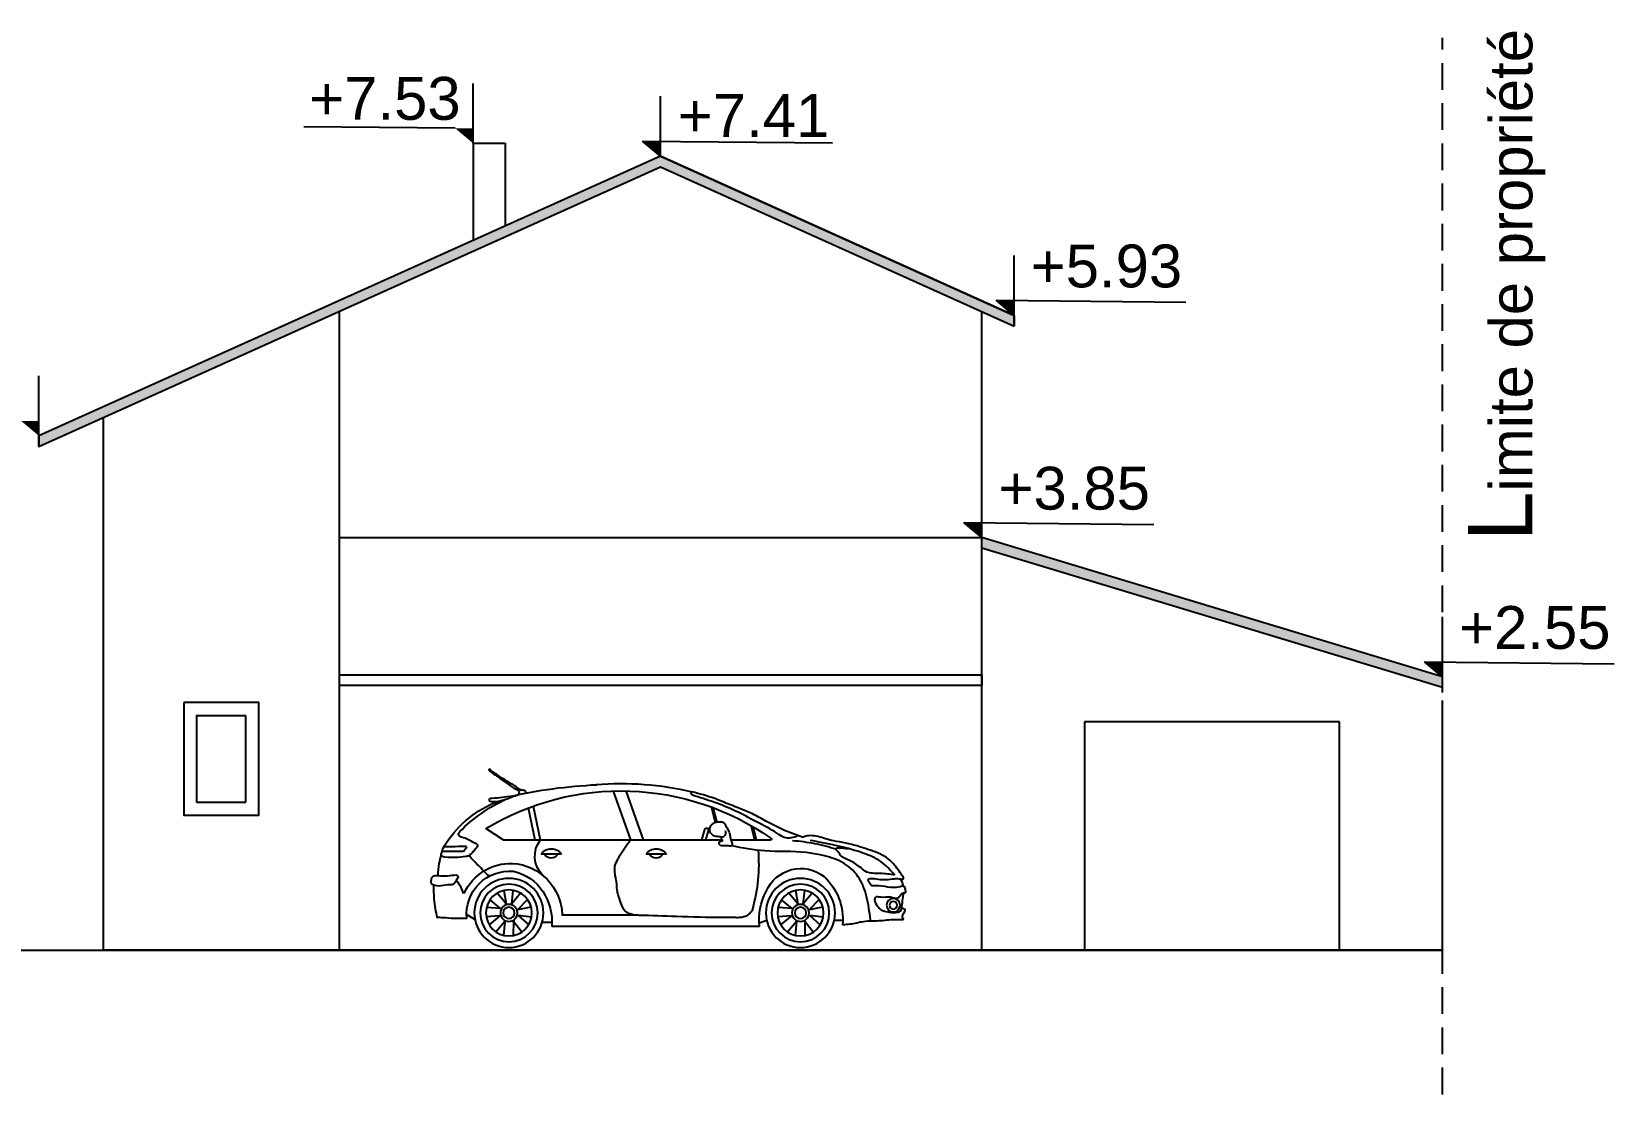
# Model space of a CAD drawing. Header units: millimetres. Extents: x 1515.2 to 1579.7, y 986.4 to 1013.2.
# Drawn here: x 1564.96 to 1579.74, y 986.61 to 996.53 of the extents above; entities that cross this region are included whole.
import ezdxf

# ---------------------------------------------------------------- set-up
doc = ezdxf.new("R2010")
doc.units = ezdxf.units.MM
doc.linetypes.add('CACHE', pattern=[0.375, 0.25, -0.125])
for name, color, linetype in [('AUTOS', 250, 'Continuous'), ('Capa1', 250, 'Continuous'), ('Cotations', 1, 'Continuous'), ('Limites', 7, 'Continuous'), ('Menuiseries', 7, 'Continuous'), ('Murs', 7, 'Continuous'), ('Surf Toiture', 12, 'Continuous'), ('Texte', 7, 'Continuous'), ('Toiture', 7, 'Continuous')]:
    doc.layers.add(name, color=color, linetype=linetype)
doc.layers.add('Débord toiture', color=7, linetype='Continuous', true_color=0x171717)
doc.layers.add('Surf Menuiserie', color=7, linetype='Continuous', true_color=0x171717)
doc.styles.get("Standard").update_dxf_attribs({"font": 'arial.ttf'})
pattern_1 = [(0, (6.8005, 0), (0, 6.985), [5.08, -1.905]), (90, (6.8005, 0), (-6.985, 4e-16), [5.08, -1.905])]
pattern_2 = [(0, (6.8005, 0.12), (0, 6.985), [5.08, -1.905]), (90, (6.8005, 0.12), (-6.985, 4e-16), [5.08, -1.905])]

# ---------------------------------------------------------------- blocks, each defined once
blk = doc.blocks.new('Citroen')
at = {"layer": 'AUTOS'}
for p, q in [((-1.767, 1.182), (-1.93, 0.724)), ((-1.648, 1.181), (-1.811, 0.724)), ((-0.902, 1.04), (-0.968, 0.724)), ((-2.619, 0.889), (-2.584, 1.025)), ((-2.604, 0.886), (-2.567, 1.032)), ((-0.855, 1.023), (-0.918, 0.724)), ((-2.987, 0.724), (-2.956, 0.848)), ((-2.971, 0.724), (-2.937, 0.859)), ((-2.516, 0.724), (-2.544, 0.819)), ((-2.476, 0.724), (-2.507, 0.831)), ((-0.623, 0.724), (-0.46, 0.83)), ((-2.747, 0.724), (-3.118, 0.724)), ((-0.623, 0.724), (-2.668, 0.724)), ((-2.146, 0.593), (-1.958, 0.593)), ((-1.166, 0.593), (-0.978, 0.593)), ((-3.481, 0.076), (-3.573, 0.168)), ((-3.507, 0.229), (-3.424, 0.128)), ((-3.424, 0.128), (-3.438, 0.254)), ((-3.352, 0.253), (-3.373, 0.128)), ((-3.373, 0.128), (-3.289, 0.228)), ((-3.32, 0.084), (-3.222, 0.166)), ((-0.759, 0.076), (-0.851, 0.168)), ((-0.785, 0.229), (-0.702, 0.128)), ((-0.702, 0.128), (-0.716, 0.254)), ((-0.63, 0.253), (-0.651, 0.128)), ((-0.651, 0.128), (-0.567, 0.228)), ((-0.597, 0.084), (-0.5, 0.166)), ((-3.61, 0.005), (-3.484, 0.02)), ((-3.481, 0.076), (-3.606, 0.1)), ((-3.484, 0.02), (-3.583, -0.068)), ((-3.32, 0.084), (-3.19, 0.095)), ((-3.314, 0.015), (-3.213, -0.067)), ((-3.314, 0.015), (-3.186, 0.007)), ((-1.884, 0.021), (-1.884, 0.021)), ((-1.884, 0.021), (-1.182, 0.021)), ((-0.888, 0.005), (-0.762, 0.02)), ((-0.759, 0.076), (-0.884, 0.1)), ((-0.762, 0.02), (-0.861, -0.068)), ((-0.597, 0.084), (-0.468, 0.095)), ((-0.592, 0.015), (-0.491, -0.067)), ((-0.592, 0.015), (-0.464, 0.007)), ((-0.359, -0.018), (-0.281, 0.027)), ((-3.793, -0.027), (-3.713, -0.027)), ((-3.518, -0.137), (-3.44, -0.036)), ((-3.44, -0.036), (-3.438, -0.168)), ((-3.36, -0.037), (-3.349, -0.166)), ((-3.36, -0.037), (-3.277, -0.135)), ((-3.083, -0.027), (-3.013, -0.051)), ((-3.015, -0.084), (-1.076, -0.084)), ((-1.077, -0.047), (-0.986, -0.047)), ((-0.796, -0.137), (-0.718, -0.036)), ((-0.718, -0.036), (-0.716, -0.168)), ((-0.638, -0.037), (-0.627, -0.166)), ((-0.638, -0.037), (-0.555, -0.135))]:
    blk.add_line(p, q, dxfattribs=at)
for centre, radius in [((-3.398, 0.043), 0.323), ((-3.398, 0.043), 0.269), ((-0.676, 0.043), 0.323), ((-0.676, 0.043), 0.269), ((-4.265, 0.115), 0.0631), ((-4.265, 0.115), 0.0356), ((-3.398, 0.043), 0.215), ((-0.676, 0.043), 0.215), ((-3.398, 0.043), 0.0799), ((-3.398, 0.043), 0.0532), ((-0.676, 0.043), 0.0799), ((-0.676, 0.043), 0.0532)]:
    blk.add_circle(centre, radius, dxfattribs=at)
for centre, radius, start, end in [((-1.723, -1.256), 2.438, 58.8125, 125.045), ((-1.732, -1.531), 2.782, 84.9847, 103.598), ((-1.718, -3.473), 4.718, 77.2958, 87.3147), ((-0.808, 1.165), 0.0249, 90.1887, 186.8074), ((-0.672, 1.3), 0.178, 238.4914, 259.666), ((-1.285, -0.534), 1.758, 68.6765, 70.6788), ((-0.467, 2.239), 1.129, 259.085, 268.4123), ((-0.518, 1.432), 0.353, 248.6765, 272.0792), ((-1.286, -0.259), 1.506, 44.841, 64.8507), ((-0.939, 0.139), 1.014, 33.5461, 68.5539), ((-0.519, 1.099), 0.0242, 306.6969, 26.9294), ((-3.118, 0.733), 0.00898, 125.045, 270), ((-2.522, 0.813), 0.0231, 51.1804, 164.2341), ((-1.471, 0.5), 1.537, 175.2311, 195.7795), ((-2.668, 0.735), 0.00898, 309.7175, 2.3167), ((-2.052, 0.528), 0.114, 34.5038, 145.4962), ((-2.052, 0.62), 0.0658, 204.483, 335.517), ((-1.072, 0.528), 0.114, 34.5038, 145.4962), ((-1.072, 0.62), 0.0658, 204.483, 335.517), ((-1.176, 0.572), 0.257, 316.9633, 36.1437), ((-3.401, 0.11), 0.348, 22.3401, 128.6226), ((-0.679, 0.012), 0.494, 93.5081, 177.942), ((-0.689, 0.035), 0.47, 23.9289, 92.5028), ((-4.124, 0.245), 0.237, 151.6747, 167.83), ((-3.259, -0.013), 0.534, 132.2395, 185.8206), ((-0.617, -0.012), 0.456, 102.8604, 145.7838), ((-0.684, 0.031), 0.403, 354.5359, 94.8255), ((0.009, 0.174), 0.26, 139.6583, 168.4776), ((-3.587, -0.025), 0.575, 354.1837, 27.7855), ((-0.529, -0.047), 0.549, 147.8955, 183.8103), ((-1.182, 0.03), 0.00898, 270, 357.942)]:
    blk.add_arc(centre, radius, start, end, dxfattribs=at)
for points, knots in [([(-0.808, 1.19), (-0.802, 1.189), (-0.79, 1.188), (-0.773, 1.2), (-0.731, 1.228), (-0.671, 1.266), (-0.602, 1.308), (-0.549, 1.345), (-0.516, 1.361), (-0.496, 1.389), (-0.488, 1.38), (-0.491, 1.371), (-0.529, 1.345), (-0.586, 1.301), (-0.67, 1.246), (-0.721, 1.203), (-0.767, 1.189), (-0.773, 1.168), (-0.768, 1.156), (-0.765, 1.148)], [0, 0, 0, 0, 0.0180246, 0.0408843, 0.0652672, 0.1875559, 0.2753225, 0.3388828, 0.3975344, 0.4151268, 0.421768, 0.4299784, 0.441707, 0.5753133, 0.6726587, 0.7734121, 0.8038161, 0.8158868, 0.8436572, 0.8436572, 0.8436572, 0.8436572]), ([(-3.377, 0.763), (-3.356, 0.755), (-3.314, 0.74), (-3.239, 0.742), (-3.141, 0.817), (-2.987, 0.893), (-2.794, 0.997), (-2.594, 1.079), (-2.457, 1.121), (-2.39, 1.141)], [0.006435, 0.006435, 0.006435, 0.006435, 0.083329, 0.155278, 0.242876, 0.485872, 0.732132, 0.973709, 1.208446, 1.208446, 1.208446, 1.208446]), ([(-2.39, 1.141), (-2.386, 1.146), (-2.376, 1.157), (-2.378, 1.168), (-2.382, 1.174)], [0, 0, 0, 0, 0.01994077, 0.04537347, 0.04537347, 0.04537347, 0.04537347]), ([(-2.709, 0.843), (-2.705, 0.855), (-2.697, 0.876), (-2.666, 0.892), (-2.637, 0.89), (-2.609, 0.889), (-2.585, 0.878), (-2.56, 0.863), (-2.543, 0.831), (-2.554, 0.792), (-2.587, 0.759), (-2.623, 0.76), (-2.655, 0.755), (-2.66, 0.741), (-2.659, 0.735)], [0, 0, 0, 0, 0.0385518, 0.072405, 0.107879, 0.1339857, 0.1658034, 0.193001, 0.2315528, 0.2788049, 0.318069, 0.3769444, 0.3982467, 0.4165045, 0.4165045, 0.4165045, 0.4165045]), ([(-2.709, 0.846), (-2.715, 0.834), (-2.726, 0.815), (-2.737, 0.781), (-2.742, 0.749), (-2.748, 0.715), (-2.768, 0.688), (-2.747, 0.662), (-2.715, 0.673), (-2.684, 0.668), (-2.652, 0.667), (-2.635, 0.687), (-2.642, 0.717), (-2.679, 0.713), (-2.668, 0.724), (-2.663, 0.728)], [0, 0, 0, 0, 0.0438307, 0.0736981, 0.1169937, 0.1510667, 0.1929067, 0.2096918, 0.2463292, 0.2900729, 0.3210023, 0.3420293, 0.3707798, 0.3977268, 0.4157376, 0.4157376, 0.4157376, 0.4157376]), ([(-2.695, 0.811), (-2.698, 0.798), (-2.703, 0.774), (-2.676, 0.747), (-2.657, 0.751), (-2.649, 0.754)], [0, 0, 0, 0, 0.0413337, 0.0772582, 0.103694, 0.103694, 0.103694, 0.103694]), ([(-4.28, 0.396), (-4.236, 0.403), (-4.167, 0.413), (-4.079, 0.411), (-4.011, 0.42), (-3.964, 0.463), (-3.899, 0.514), (-3.835, 0.542), (-3.772, 0.573), (-3.758, 0.607), (-3.702, 0.66), (-3.78, 0.651), (-3.848, 0.643)], [0, 0, 0, 0, 0.1469175, 0.2334483, 0.2947035, 0.3686926, 0.4407437, 0.5707486, 0.6041177, 0.6675065, 0.6930311, 0.8266548, 0.8266548, 0.8266548, 0.8266548]), ([(-0.28, 0.662), (-0.271, 0.64), (-0.261, 0.614), (-0.175, 0.618), (-0.112, 0.617), (-0.052, 0.616)], [0, 0, 0, 0, 0.0665705, 0.0763088, 0.2790456, 0.2790456, 0.2790456, 0.2790456]), ([(-0.49, 0.384), (-0.456, 0.419), (-0.395, 0.482), (-0.333, 0.545), (-0.303, 0.578)], [0.0025439, 0.0025439, 0.0025439, 0.0025439, 0.1651824, 0.2959418, 0.2959418, 0.2959418, 0.2959418]), ([(-0.044, 0.585), (-0.036, 0.558), (-0.017, 0.495), (-0.014, 0.428), (-0.012, 0.39)], [0.0101262, 0.0101262, 0.0101262, 0.0101262, 0.1047684, 0.2317557, 0.2317557, 0.2317557, 0.2317557])]:
    blk.add_open_spline(points, degree=3, knots=knots, dxfattribs=at)
for points in [[(-3.423, 0.747), (-3.225, 0.824), (-3.076, 0.901), (-2.95, 0.967), (-2.736, 1.055), (-2.598, 1.11), (-2.386, 1.173)], [(-4.34, 0.401), (-4.252, 0.517), (-4.181, 0.572), (-4.005, 0.643), (-3.879, 0.681), (-3.648, 0.731), (-3.51, 0.764), (-3.445, 0.758), (-3.417, 0.747)], [(-0.376, 0.686), (-0.306, 0.722), (-0.252, 0.745), (-0.211, 0.764), (-0.206, 0.783), (-0.218, 0.804)], [(-4.28, 0.396), (-4.148, 0.522), (-3.989, 0.599), (-3.604, 0.698), (-3.488, 0.72)], [(-4.052, -0.02), (-4.015, 0.196), (-3.935, 0.383), (-3.784, 0.517), (-3.599, 0.581), (-3.454, 0.607), (-3.064, 0.622), (-2.752, 0.67)], [(-3.73, 0.637), (-3.532, 0.689), (-3.325, 0.717)], [(-0.376, 0.686), (-0.384, 0.677), (-0.379, 0.661), (-0.351, 0.624), (-0.318, 0.59), (-0.302, 0.577), (-0.274, 0.57), (-0.077, 0.565), (-0.045, 0.579), (-0.047, 0.598), (-0.071, 0.663), (-0.094, 0.7)], [(-4.339, 0.405), (-4.356, 0.37), (-4.356, 0.359), (-4.323, 0.359), (-4.272, 0.359), (-4.123, 0.355), (-4.045, 0.361), (-4.026, 0.353), (-4.039, 0.329), (-4.058, 0.303), (-4.099, 0.299), (-4.328, 0.29), (-4.367, 0.29), (-4.373, 0.275), (-4.377, 0.254), (-4.38, 0.234), (-4.352, 0.226), (-4.328, 0.204), (-4.313, 0.185), (-4.239, 0.189), (-4.147, 0.189), (-4.095, 0.187), (-4.09, 0.17), (-4.121, 0.103), (-4.144, 0.077), (-4.183, 0.06), (-4.302, 0.049), (-4.334, 0.064), (-4.345, 0.099), (-4.354, 0.178), (-4.362, 0.228)], [(-0.184, 0.399), (-0.201, 0.381), (-0.194, 0.362), (-0.173, 0.33), (-0.159, 0.311), (-0.129, 0.306), (0.035, 0.306), (0.047, 0.315), (0.049, 0.341), (0.038, 0.381), (0.026, 0.39), (-0.017, 0.392), (-0.185, 0.399)], [(0.028, 0.306), (0.024, 0.173), (-0.005, -0.003)], [(-4.345, 0.088), (-4.371, 0.077), (-4.362, 0.04), (-4.347, 0.004), (-4.356, -0.016), (-4.319, -0.022), (-4.147, -0.031), (-3.985, -0.039), (-3.86, -0.063), (-3.791, -0.067)], [(-0.283, -0.009), (-0.161, -0.009), (-0.061, -0.002), (0, 0)]]:
    blk.add_spline(points, degree=3, dxfattribs=at)
blk.add_open_spline([(-0.28, 0.662), (-0.21, 0.662), (-0.14, 0.661), (-0.07, 0.661)], degree=3, dxfattribs=at)
at = {"layer": 'Capa1'}
blk.add_spline([(-1.687, 0.255), (-1.675, 0.362), (-1.667, 0.404), (-1.664, 0.455), (-1.666, 0.48), (-1.694, 0.545), (-1.71, 0.575), (-1.811, 0.724)], degree=3, dxfattribs=at)
blk.add_open_spline([(-2.95, 0.082), (-2.951, 0.077), (-2.946, 0.069), (-2.944, 0.062), (-2.936, 0.052), (-2.924, 0.035), (-2.904, 0.02), (-2.882, 0.009), (-2.859, 0.003), (-2.829, -0.002), (-2.77, 0), (-2.571, -0.002), (-2.271, 0.009), (-1.991, 0.018), (-1.841, 0.022), (-1.798, 0.037), (-1.758, 0.057), (-1.73, 0.109), (-1.713, 0.162), (-1.694, 0.214), (-1.689, 0.241), (-1.687, 0.255)], degree=3, knots=[0.278834, 0.278834, 0.278834, 0.278834, 0.294762, 0.29981, 0.312834, 0.337014, 0.368912, 0.394537, 0.419522, 0.446423, 0.495163, 0.61751, 1.111199, 1.497737, 1.55691, 1.608703, 1.65055, 1.701399, 1.79662, 1.838688, 1.88713, 1.88713, 1.88713, 1.88713], dxfattribs=at)

msp = doc.modelspace()

# ---------------------------------------------------------------- hatches: boundary and pattern name
at = {"layer": 'Cotations', "transparency": 33554687}
h = msp.add_hatch(color=256, dxfattribs=at)
h.dxf.hatch_style = 1
h.paths.add_polyline_path([(1568.918, 995.63), (1569.085, 995.49), (1569.085, 995.629)])
h = msp.add_hatch(color=256, dxfattribs=at)
h.dxf.hatch_style = 1
h.paths.add_polyline_path([(1570.668, 995.51), (1570.835, 995.37), (1570.835, 995.509)])
h = msp.add_hatch(color=256, dxfattribs=at)
h.dxf.hatch_style = 1
h.paths.add_polyline_path([(1573.969, 994.025), (1574.136, 993.884), (1574.136, 994.023)])
h = msp.add_hatch(color=256, dxfattribs=at)
h.dxf.hatch_style = 1
h.paths.add_polyline_path([(1564.866, 992.899), (1565.033, 992.759), (1565.033, 992.898)])
h = msp.add_hatch(color=256, dxfattribs=at)
h.dxf.hatch_style = 1
h.paths.add_polyline_path([(1573.668, 991.95), (1573.835, 991.81), (1573.835, 991.949)])
h = msp.add_hatch(color=256, dxfattribs=at)
h.dxf.hatch_style = 1
h.paths.add_polyline_path([(1577.968, 990.65), (1578.135, 990.51), (1578.135, 990.649)])
at = {"layer": 'Débord toiture', "transparency": 33554687}
h = msp.add_hatch(color=256, dxfattribs=at)
h.dxf.hatch_style = 1
h.paths.add_polyline_path([(1570.835, 995.27), (1565.033, 992.659), (1565.033, 992.759), (1570.835, 995.37), (1574.136, 993.884), (1574.136, 993.784)])
h = msp.add_hatch(color=256, dxfattribs=at)
h.dxf.hatch_style = 1
h.paths.add_polyline_path([(1578.135, 990.51), (1578.135, 990.41), (1573.835, 991.71), (1573.835, 991.81)])
h = msp.add_hatch(dxfattribs=at)
h.set_pattern_fill('ANGLE', color=256)
h.set_pattern_definition(pattern_2)
h.paths.add_polyline_path([(1573.835, 990.53), (1567.835, 990.53), (1567.835, 990.43), (1573.835, 990.43)])
at = {"layer": 'Surf Menuiserie', "transparency": 33554687}
h = msp.add_hatch(dxfattribs=at)
h.set_pattern_fill('ANGLE', color=256)
h.set_pattern_definition(pattern_1)
h.paths.add_polyline_path([(1566.385, 990.27), (1566.385, 989.22), (1567.085, 989.22), (1567.085, 990.27)])
h.paths.add_polyline_path([(1566.505, 989.34), (1566.505, 990.15), (1566.965, 990.15), (1566.965, 989.34)], flags=16)
h = msp.add_hatch(dxfattribs=at)
h.set_pattern_fill('ANGLE', color=256)
h.set_pattern_definition(pattern_1)
h.paths.add_polyline_path([(1574.795, 987.96), (1577.175, 987.96), (1577.175, 990.09), (1574.795, 990.09)])
h = msp.add_hatch(dxfattribs=at)
h.set_pattern_fill('ANGLE', color=256)
h.set_pattern_definition([(0, (0, 0), (0, 6.985), [5.08, -1.905]), (90, (0, 0), (-6.985, 4e-16), [5.08, -1.905])])
h.paths.add_polyline_path([(1577.175, 990.09), (1574.795, 990.09), (1574.795, 987.96), (1577.175, 987.96)])
at = {"layer": 'Surf Toiture', "transparency": 33554508}
h = msp.add_hatch(dxfattribs=at)
h.set_pattern_fill('ANGLE', color=256)
h.set_pattern_definition(pattern_2)
h.paths.add_polyline_path([(1573.835, 991.71), (1573.835, 991.81), (1567.835, 991.81), (1567.835, 990.53), (1573.835, 990.53)])

# ---------------------------------------------------------------- linework, layer by layer
at = {"layer": 'Cotations'}
for p, q in [((1569.085, 995.49), (1569.085, 996.049)), ((1570.835, 995.37), (1570.835, 995.929)), ((1568.918, 995.63), (1567.507, 995.644)), ((1570.835, 995.37), (1570.668, 995.51)), ((1570.668, 995.51), (1572.44, 995.493)), ((1574.136, 993.884), (1574.136, 994.444)), ((1574.136, 993.884), (1573.969, 994.025)), ((1573.969, 994.025), (1575.741, 994.008)), ((1565.033, 992.759), (1565.033, 993.319)), ((1573.835, 991.81), (1573.835, 992.369)), ((1573.835, 991.81), (1573.668, 991.95)), ((1573.668, 991.95), (1575.44, 991.933)), ((1578.135, 990.51), (1578.135, 991.069)), ((1578.135, 990.51), (1577.968, 990.65)), ((1577.968, 990.65), (1579.74, 990.633))]:
    msp.add_line(p, q, dxfattribs=at)
at = {"layer": 'Limites', "linetype": 'CACHE', "transparency": 33554636}
msp.add_line((1578.135, 986.614), (1578.135, 996.474), dxfattribs=at)
at = {"layer": 'Limites'}
msp.add_line((1556.833, 987.96), (1578.135, 987.96), dxfattribs=at)
at = {"layer": 'Menuiseries'}
for p, q in [((1565.033, 992.659), (1565.033, 992.759)), ((1566.505, 990.15), (1566.505, 989.34)), ((1566.965, 989.34), (1566.965, 990.15)), ((1577.175, 990.09), (1574.795, 990.09)), ((1574.795, 990.09), (1574.795, 987.96)), ((1577.175, 987.96), (1577.175, 990.09)), ((1566.505, 989.34), (1566.965, 989.34)), ((1565.635, 987.96), (1565.635, 989.22)), ((1576.185, 987.96), (1575.285, 987.96))]:
    msp.add_line(p, q, dxfattribs=at)
for points in [[(1566.385, 990.27), (1566.385, 989.22), (1567.085, 989.22), (1567.085, 990.27), (1566.385, 990.27)], [(1566.505, 990.15), (1566.505, 990.15), (1566.965, 990.15)]]:
    msp.add_lwpolyline(points, dxfattribs=at)
at = {"layer": 'Murs'}
for p, q in [((1567.835, 993.92), (1567.835, 987.96)), ((1573.835, 987.96), (1573.835, 993.92)), ((1565.635, 987.96), (1565.635, 992.93)), ((1573.835, 991.71), (1573.835, 991.81)), ((1573.835, 987.96), (1573.835, 991.59)), ((1578.135, 990.41), (1578.135, 990.51)), ((1578.135, 987.96), (1578.135, 990.29)), ((1578.135, 987.96), (1565.635, 987.96))]:
    msp.add_line(p, q, dxfattribs=at)
at = {"layer": 'Toiture'}
for p, q in [((1569.085, 995.49), (1569.085, 994.582)), ((1569.085, 995.49), (1569.385, 995.49)), ((1569.385, 995.49), (1569.385, 994.717)), ((1570.835, 995.37), (1565.033, 992.759)), ((1570.835, 995.37), (1574.136, 993.884)), ((1565.033, 992.659), (1570.835, 995.27)), ((1570.835, 995.27), (1574.136, 993.784)), ((1574.136, 993.884), (1574.136, 993.784)), ((1567.835, 991.81), (1573.835, 991.81)), ((1567.835, 991.81), (1567.835, 990.53)), ((1578.135, 990.51), (1573.835, 991.81)), ((1578.135, 990.41), (1573.835, 991.71)), ((1567.835, 990.53), (1573.835, 990.53)), ((1567.835, 990.53), (1567.835, 990.43)), ((1573.835, 990.43), (1567.835, 990.43)), ((1573.835, 990.53), (1573.835, 990.43))]:
    msp.add_line(p, q, dxfattribs=at)
msp.add_lwpolyline([(1574.136, 993.784), (1574.136, 993.884), (1570.835, 995.37), (1565.033, 992.759), (1565.033, 992.659), (1570.835, 995.27), (1574.136, 993.784)], dxfattribs=at)

# ---------------------------------------------------------------- block references
at = {"xscale": -1}
msp.add_blockref('Citroen', (1568.744, 988.264), dxfattribs=at)

# ---------------------------------------------------------------- texts
at = {"layer": 'Cotations', "char_height": 0.4, "attachment_point": 1}
for s, insert in [('+7.53', (1567.556, 996.109)), ('+7.41', (1570.997, 995.95)), ('+5.93', (1574.292, 994.545)), ('+2.55', (1578.291, 991.171))]:
    msp.add_mtext_dynamic_manual_height_columns(s, width=2.33208, gutter_width=12.5, heights=[0.613], dxfattribs=dict(at, insert=insert))
at = {"layer": 'Cotations'}
note = msp.add_mtext_dynamic_manual_height_columns('+3.85\\P', width=2.33208, gutter_width=12.5, heights=[0.613, 0], dxfattribs=dict(at, insert=(1573.991, 992.471), char_height=0.4, attachment_point=1))
at = {"layer": 'Texte', "insert": (1578.375, 991.774), "char_height": 0.6, "attachment_point": 1, "rotation": 90}
msp.add_mtext_dynamic_manual_height_columns('L{\\H0.66667x;imite de propriété}', width=8.45174, gutter_width=12.5, heights=[0.882], dxfattribs=at)

doc.saveas('drawing.dxf')
